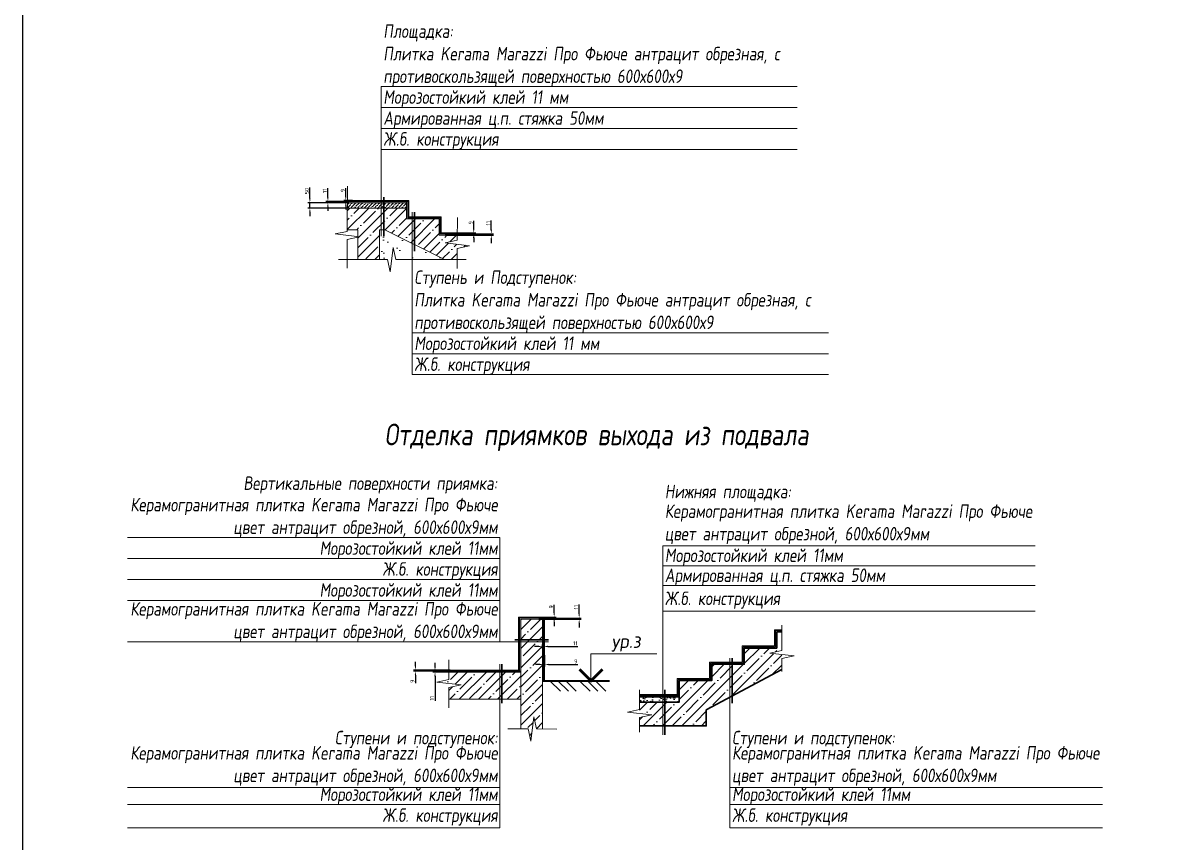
# Model space of a CAD drawing. Header units: millimetres. Extents: x -136099598 to 11807193, y 0 to 779331.
# Drawn here: x 668024 to 678561, y 361386 to 368961 of the extents above; entities that cross this region are included whole.
import ezdxf
from ezdxf.enums import TextEntityAlignment as Align

# ---------------------------------------------------------------- set-up
doc = ezdxf.new("R2010")
doc.units = ezdxf.units.MM
doc.header["$MEASUREMENT"] = 0
doc.layers.get('0').update_dxf_attribs({"color": 250, "lineweight": 9})
doc.layers.get('Defpoints').update_dxf_attribs({"color": 8})
for name, color, linetype, lineweight in [('_0', 250, 'Continuous', 9), ('_Штриховки', 250, 'Continuous', 13), ('АР.РД_Выноски', 174, 'Continuous', 9), ('АР_Отметки', 250, 'Continuous', 15), ('АР_Текст', 250, 'Continuous', 5), ('Стены разрез', 7, 'Continuous', 30), ('Штриховка', 7, 'Continuous', 5)]:
    doc.layers.add(name, color=color, linetype=linetype, lineweight=lineweight)
for name, color, linetype in [('PDF _PDF_KR_Opalubka', 7, 'Continuous'), ('АР_Конструкция пола', 10, 'Continuous'), ('АР_Перегородки кирпич штрих', 7, 'Continuous')]:
    doc.layers.add(name, color=color, linetype=linetype)
doc.styles.add('ROMAND', font='ROMAND', dxfattribs={"width": 0.85})
doc.styles.get("Standard").update_dxf_attribs({"font": 'isocpeur.ttf'})
doc.styles.add('Архитект', font='isocpeur.ttf', dxfattribs={"width": 0.8, "oblique": 8})
doc.styles.add('Архитектурный', font='isocpeur.ttf', dxfattribs={"oblique": 8})
doc.dimstyles.new('ISO-25', dxfattribs={"dimscale": 15, "dimtxt": 2.5, "dimasz": 2.5, "dimexe": 1.25, "dimexo": 0.625, "dimtad": 1, "dimtxsty": 'Standard', "dimcen": 2.5, "dimadec": 0, "dimazin": 0, "dimtfac": 1, "dimtmove": 0, "dimatfit": 3, "dimfxl": 1, "dimarcsym": 0})

# ---------------------------------------------------------------- blocks, each defined once
blk = doc.blocks.new('*D1828')
at = {"layer": 'Defpoints', "color": 0, "transparency": 16777216}
for p in [(672783, 363458), (672783, 363447), (673165, 363458, 0)]:
    blk.add_point(p, dxfattribs=at)
at = {"layer": 'АР_Конструкция пола', "color": 0, "lineweight": -2, "transparency": 16777216}
for p, q in [((673165, 363496, 0), (673165, 363582, 0)), ((672792, 363458, 0), (673184, 363458, 0)), ((672792, 363447, 0), (673184, 363447, 0)), ((673165, 363447, 0), (673165, 363458, 0)), ((673165, 363410, 0), (673165, 363372, 0))]:
    blk.add_line(p, q, dxfattribs=at)
at = {"layer": 'АР_Конструкция пола', "color": 0, "transparency": 16777216}
for points in [[(673159, 363496, 0), (673171, 363496, 0), (673165, 363458, 0)], [(673159, 363410, 0), (673171, 363410, 0), (673165, 363447, 0)]]:
    blk.add_solid(points, dxfattribs=at)
at = {"layer": 'АР_Конструкция пола', "color": 0, "lineweight": 13, "transparency": 16777216, "insert": (673137, 363558, 0), "char_height": 37.5, "attachment_point": 5, "rotation": 90}
blk.add_mtext('11', dxfattribs=at)
blk = doc.blocks.new('*D1829')
at = {"layer": 'Defpoints', "color": 0, "transparency": 16777216}
for p in [(672797, 363467), (672797, 363458), (672934, 363467, 0)]:
    blk.add_point(p, dxfattribs=at)
at = {"layer": 'АР_Конструкция пола', "color": 0, "lineweight": -2, "transparency": 16777216}
for p, q in [((672934, 363505, 0), (672934, 363580, 0)), ((672806, 363467, 0), (672953, 363467, 0)), ((672806, 363458, 0), (672953, 363458, 0)), ((672934, 363458, 0), (672934, 363467, 0)), ((672934, 363421, 0), (672934, 363383, 0))]:
    blk.add_line(p, q, dxfattribs=at)
at = {"layer": 'АР_Конструкция пола', "color": 0, "transparency": 16777216}
for points in [[(672928, 363505, 0), (672940, 363505, 0), (672934, 363467, 0)], [(672928, 363421, 0), (672940, 363421, 0), (672934, 363458, 0)]]:
    blk.add_solid(points, dxfattribs=at)
at = {"layer": 'АР_Конструкция пола', "color": 0, "lineweight": 13, "transparency": 16777216, "insert": (672906, 363561, 0), "char_height": 37.5, "attachment_point": 5, "rotation": 90}
blk.add_mtext('9', dxfattribs=at)
blk = doc.blocks.new('*D1830')
at = {"layer": 'Defpoints', "color": 0, "transparency": 16777216}
for p in [(672826, 363196, 0), (672826, 363168), (672837, 363168)]:
    blk.add_point(p, dxfattribs=at)
at = {"layer": 'АР_Конструкция пола', "color": 0, "lineweight": -2, "transparency": 16777216}
for p, q in [((672826, 363177, 0), (672826, 363214, 0)), ((672837, 363177, 0), (672837, 363214, 0)), ((672788, 363196, 0), (672751, 363196, 0)), ((672826, 363196, 0), (672837, 363196, 0)), ((672874, 363196, 0), (673154, 363196, 0))]:
    blk.add_line(p, q, dxfattribs=at)
at = {"layer": 'АР_Конструкция пола', "color": 0, "transparency": 16777216}
for points in [[(672788, 363202, 0), (672788, 363189, 0), (672826, 363196, 0)], [(672874, 363202, 0), (672874, 363189, 0), (672837, 363196, 0)]]:
    blk.add_solid(points, dxfattribs=at)
at = {"layer": 'АР_Конструкция пола', "color": 0, "lineweight": 13, "transparency": 16777216, "insert": (673129, 363224, 0), "char_height": 37.5, "attachment_point": 5}
blk.add_mtext('11', dxfattribs=at)
blk = doc.blocks.new('*D1831')
at = {"layer": 'Defpoints', "color": 0, "transparency": 16777216}
for p in [(672837, 363126), (672846, 363126), (672837, 363029, 0)]:
    blk.add_point(p, dxfattribs=at)
at = {"layer": 'АР_Конструкция пола', "color": 0, "lineweight": -2, "transparency": 16777216}
for p, q in [((672837, 363116, 0), (672837, 363010, 0)), ((672846, 363116, 0), (672846, 363010, 0)), ((672799, 363029, 0), (672762, 363029, 0)), ((672837, 363029, 0), (672846, 363029, 0)), ((672883, 363029, 0), (673153, 363029, 0))]:
    blk.add_line(p, q, dxfattribs=at)
at = {"layer": 'АР_Конструкция пола', "color": 0, "transparency": 16777216}
for points in [[(672799, 363035, 0), (672799, 363023, 0), (672837, 363029, 0)], [(672883, 363035, 0), (672883, 363023, 0), (672846, 363029, 0)]]:
    blk.add_solid(points, dxfattribs=at)
at = {"layer": 'АР_Конструкция пола', "color": 0, "lineweight": 13, "transparency": 16777216, "insert": (673134, 363057, 0), "char_height": 37.5, "attachment_point": 5}
blk.add_mtext('9', dxfattribs=at)
blk = doc.blocks.new('*D1832')
at = {"layer": 'Defpoints', "color": 0, "transparency": 16777216}
for p in [(671833, 362968, 0), (671974, 362968), (671974, 362957)]:
    blk.add_point(p, dxfattribs=at)
at = {"layer": 'АР_Конструкция пола', "color": 0, "lineweight": -2, "transparency": 16777216}
for p, q in [((671833, 363006, 0), (671833, 363043, 0)), ((671964, 362968, 0), (671814, 362968, 0)), ((671964, 362957, 0), (671814, 362957, 0)), ((671833, 362968, 0), (671833, 362957, 0)), ((671833, 362920, 0), (671833, 362692, 0))]:
    blk.add_line(p, q, dxfattribs=at)
at = {"layer": 'АР_Конструкция пола', "color": 0, "transparency": 16777216}
for points in [[(671827, 363006, 0), (671839, 363006, 0), (671833, 362968, 0)], [(671827, 362920, 0), (671839, 362920, 0), (671833, 362957, 0)]]:
    blk.add_solid(points, dxfattribs=at)
at = {"layer": 'АР_Конструкция пола', "color": 0, "lineweight": 13, "transparency": 16777216, "insert": (671805, 362717, 0), "char_height": 37.5, "attachment_point": 5, "rotation": 90}
blk.add_mtext('11', dxfattribs=at)
blk = doc.blocks.new('*D1833')
at = {"layer": 'Defpoints', "color": 0, "transparency": 16777216}
for p in [(671652, 362968, 0), (671983, 362977), (671983, 362968)]:
    blk.add_point(p, dxfattribs=at)
at = {"layer": 'АР_Конструкция пола', "color": 0, "lineweight": -2, "transparency": 16777216}
for p, q in [((671652, 363015, 0), (671652, 363052, 0)), ((671973, 362977, 0), (671633, 362977, 0)), ((671973, 362968, 0), (671633, 362968, 0)), ((671652, 362977, 0), (671652, 362968, 0)), ((671652, 362931, 0), (671652, 362856, 0))]:
    blk.add_line(p, q, dxfattribs=at)
at = {"layer": 'АР_Конструкция пола', "color": 0, "transparency": 16777216}
for points in [[(671646, 363015, 0), (671658, 363015, 0), (671652, 362977, 0)], [(671646, 362931, 0), (671658, 362931, 0), (671652, 362968, 0)]]:
    blk.add_solid(points, dxfattribs=at)
at = {"layer": 'АР_Конструкция пола', "color": 0, "lineweight": 13, "transparency": 16777216, "insert": (671624, 362874, 0), "char_height": 37.5, "attachment_point": 5, "rotation": 90}
blk.add_mtext('9', dxfattribs=at)
blk = doc.blocks.new('*D1834')
at = {"layer": 'Defpoints', "color": 0, "transparency": 16777216}
for p in [(670677, 367298), (671046, 367298), (671046, 367248)]:
    blk.add_point(p, dxfattribs=at)
at = {"layer": 'АР_Конструкция пола', "color": 0, "lineweight": -2, "transparency": 16777216}
for p, q in [((670677, 367336), (670677, 367437)), ((671037, 367298), (670658, 367298)), ((671037, 367248), (670658, 367248)), ((670677, 367248), (670677, 367298)), ((670677, 367211), (670677, 367173))]:
    blk.add_line(p, q, dxfattribs=at)
at = {"layer": 'АР_Конструкция пола', "color": 0, "transparency": 16777216}
for points in [[(670670, 367336), (670683, 367336), (670677, 367298)], [(670670, 367211), (670683, 367211), (670677, 367248)]]:
    blk.add_solid(points, dxfattribs=at)
at = {"layer": 'АР_Конструкция пола', "color": 0, "lineweight": 13, "transparency": 16777216, "insert": (670649, 367405), "char_height": 37.5, "attachment_point": 5, "rotation": 90}
blk.add_mtext('50', dxfattribs=at)
blk = doc.blocks.new('*D1835')
at = {"layer": 'Defpoints', "color": 0, "transparency": 16777216}
for p in [(670843, 367309), (671046, 367309), (671046, 367298)]:
    blk.add_point(p, dxfattribs=at)
at = {"layer": 'АР_Конструкция пола', "color": 0, "lineweight": -2, "transparency": 16777216}
for p, q in [((670843, 367347), (670843, 367433)), ((671037, 367309), (670824, 367309)), ((671037, 367298), (670824, 367298)), ((670843, 367298), (670843, 367309)), ((670843, 367261), (670843, 367223))]:
    blk.add_line(p, q, dxfattribs=at)
at = {"layer": 'АР_Конструкция пола', "color": 0, "transparency": 16777216}
for points in [[(670837, 367347), (670849, 367347), (670843, 367309)], [(670837, 367261), (670849, 367261), (670843, 367298)]]:
    blk.add_solid(points, dxfattribs=at)
at = {"layer": 'АР_Конструкция пола', "color": 0, "lineweight": 13, "transparency": 16777216, "insert": (670815, 367408), "char_height": 37.5, "attachment_point": 5, "rotation": 90}
blk.add_mtext('11', dxfattribs=at)
blk = doc.blocks.new('*D1836')
at = {"layer": 'Defpoints', "color": 0, "transparency": 16777216}
for p in [(671009, 367318), (671081, 367318), (671081, 367309)]:
    blk.add_point(p, dxfattribs=at)
at = {"layer": 'АР_Конструкция пола', "color": 0, "lineweight": -2, "transparency": 16777216}
for p, q in [((671009, 367356), (671009, 367431)), ((671072, 367318), (670990, 367318)), ((671072, 367309), (670990, 367309)), ((671009, 367309), (671009, 367318)), ((671009, 367272), (671009, 367234))]:
    blk.add_line(p, q, dxfattribs=at)
at = {"layer": 'АР_Конструкция пола', "color": 0, "transparency": 16777216}
for points in [[(671002, 367356), (671015, 367356), (671009, 367318)], [(671002, 367272), (671015, 367272), (671009, 367309)]]:
    blk.add_solid(points, dxfattribs=at)
at = {"layer": 'АР_Конструкция пола', "color": 0, "lineweight": 13, "transparency": 16777216, "insert": (670981, 367412), "char_height": 37.5, "attachment_point": 5, "rotation": 90}
blk.add_mtext('9', dxfattribs=at)
blk = doc.blocks.new('*D1800')
at = {"layer": 'Defpoints', "color": 0, "transparency": 16777216}
for p in [(671926, 367009), (672353, 367009), (671926, 366998)]:
    blk.add_point(p, dxfattribs=at)
at = {"layer": 'АР_Конструкция пола', "color": 0, "lineweight": -2, "transparency": 16777216}
for p, q in [((672353, 367047), (672353, 367133)), ((671936, 367009), (672372, 367009)), ((672353, 366998), (672353, 367009)), ((671936, 366998), (672372, 366998)), ((672353, 366961), (672353, 366923))]:
    blk.add_line(p, q, dxfattribs=at)
at = {"layer": 'АР_Конструкция пола', "color": 0, "transparency": 16777216}
for points in [[(672347, 367047), (672359, 367047), (672353, 367009)], [(672347, 366961), (672359, 366961), (672353, 366998)]]:
    blk.add_solid(points, dxfattribs=at)
at = {"layer": 'АР_Конструкция пола', "color": 0, "lineweight": 13, "transparency": 16777216, "insert": (672325, 367108), "char_height": 37.5, "attachment_point": 5, "rotation": 90}
blk.add_mtext('11', dxfattribs=at)
blk = doc.blocks.new('*D1801')
at = {"layer": 'Defpoints', "color": 0, "transparency": 16777216}
for p in [(671918, 367018), (671918, 367009), (672191, 367018)]:
    blk.add_point(p, dxfattribs=at)
at = {"layer": 'АР_Конструкция пола', "color": 0, "lineweight": -2, "transparency": 16777216}
for p, q in [((672191, 367056), (672191, 367131)), ((671927, 367018), (672209, 367018)), ((671927, 367009), (672209, 367009)), ((672191, 367009), (672191, 367018)), ((672191, 366972), (672191, 366934))]:
    blk.add_line(p, q, dxfattribs=at)
at = {"layer": 'АР_Конструкция пола', "color": 0, "transparency": 16777216}
for points in [[(672184, 367056), (672197, 367056), (672191, 367018)], [(672184, 366972), (672197, 366972), (672191, 367009)]]:
    blk.add_solid(points, dxfattribs=at)
at = {"layer": 'АР_Конструкция пола', "color": 0, "lineweight": 13, "transparency": 16777216, "insert": (672163, 367112), "char_height": 37.5, "attachment_point": 5, "rotation": 90}
blk.add_mtext('9', dxfattribs=at)
blk = doc.blocks.new('BL034')
at = {"color": 0, "linetype": 'ByBlock', "lineweight": 9}
blk.add_lwpolyline([(0, 0), (0, 500), (1216, 500)], dxfattribs=at)
at = {"color": 0, "linetype": 'ByBlock', "lineweight": 70, "const_width": 50}
blk.add_lwpolyline([(-212, 212), (0, 0), (212, 212)], dxfattribs=at)
at = {"linetype": 'ByBlock', "lineweight": 9, "style": 'ROMAND', "width": 0.85, "flags": 4}
blk.add_attdef('NN,NNN', text='', height=250, dxfattribs=at).set_placement((650, 700), align=Align.MIDDLE)

msp = doc.modelspace()

# ---------------------------------------------------------------- hatches: boundary and pattern name
at = {"lineweight": 13, "ltscale": 50, "transparency": 33554636}
h = msp.add_hatch(dxfattribs=at)
h.set_pattern_fill('ANSI35', color=256, scale=500)
h.set_pattern_definition([(45, (-464795.96, 271738.35), (-88.388348, 88.388348), []), (45, (-464707.57, 271738.35), (-88.388348, 88.388348), [156.25, -31.25, 0, -31.25])])
h.paths.add_polyline_path([(670909.822, 367008.446), (671120.404, 366984.289), (671120.404, 367048.017), (671022.464, 367048.017), (671022.411, 367033.045)])
h.paths.add_polyline_path([(671120.404, 366979.515), (671022.144, 366958.046), (671021.487, 366773.719), (671120.404, 366773.366)])
h.paths.add_polyline_path([(671470.405, 366772.12), (671920.535, 366771.705), (671367.912, 367048.017), (671320.404, 367048.017), (671320.404, 366772.654), (671395.406, 366772.387), (671420.005, 366659.799), (671445.806, 366884.708)])
h.paths.add_polyline_path([(672038.393, 366771.597), (672038.763, 366875.616), (672151.351, 366900.215), (671926.442, 366926.016), (672039.03, 366950.616), (672039.199, 366998.017), (671870.404, 366998.017), (671870.404, 367148.017), (671570.404, 367148.017), (671570.404, 367248.017), (671023.176, 367248.017), (671022.411, 367033.045), (670909.822, 367008.446), (671134.732, 366982.645), (671022.144, 366958.046), (671021.487, 366773.719), (671395.406, 366772.387), (671420.005, 366659.799), (671445.806, 366884.708), (671470.405, 366772.12)])
h = msp.add_hatch(dxfattribs=at)
h.set_pattern_fill('AR-SAND', color=256, scale=100)
h.set_pattern_definition([(37.5, (-470509.26, 270192.23), (-6.299336, 192.682377), [0, -152, 0, -170, 0, -162.5]), (7.5, (-470509.26, 270192.23), (176.97767, 282.214607), [0, -82, 0, -137, 0, -52.5]), (327.5, (-470632.26, 270192.23), (311.414186, 0.565905), [0, -50, 0, -180, 0, -235]), (317.5, (-470632.26, 270192.23), (300.61266, 87.767556), [0, -25, 0, -118, 0, -135])])
h.paths.add_polyline_path([(671320.404, 366772.654), (671395.406, 366772.387), (671420.005, 366659.799), (671445.806, 366884.708), (671470.405, 366772.12), (671920.535, 366771.705), (671367.912, 367048.017), (671320.404, 367048.017)])
h = msp.add_hatch(dxfattribs=at)
h.set_pattern_fill('ANSI35', color=256, scale=500)
h.set_pattern_definition([(45, (-60600.3, 291624.37), (-88.388348, 88.388348), []), (45, (-60511.91, 291624.37), (-88.388348, 88.388348), [156.25, -31.25, 0, -31.25])])
h.paths.add_polyline_path([(672625.644, 362432.816), (672694.695, 362432.57), (672719.295, 362319.981), (672745.096, 362544.891), (672769.695, 362432.303), (672825.644, 362432.103), (672825.644, 363447.374), (672625.644, 363447.374)])
h = msp.add_hatch(dxfattribs=at)
h.set_pattern_fill('ANSI35', color=256, scale=20)
h.set_pattern_definition([(45, (467674.59, 275098.86), (-89.80256, 89.80256), []), (45, (467764.4, 275098.86), (-89.80256, 89.80256), [158.75, -31.75, 0, -31.75])])
h.paths.add_polyline_path([(674339.749, 362608.965), (675036.829, 362982.289), (675036.829, 363120.34), (674925.176, 363133.148), (674990.27, 363147.631), (674990.27, 363180.294), (674690.27, 363180.293), (674690.27, 363030.293), (674390.27, 363030.293), (674390.27, 362880.293), (674090.27, 362880.292), (674090.27, 362680.294), (673721.69, 362680.294), (673721.69, 362575.947), (673834.947, 362562.955), (673721.69, 362538.515), (673721.69, 362460.539), (674339.749, 362460.761)])
at = {"layer": '_Штриховки', "ltscale": 100, "transparency": 33554687}
h = msp.add_hatch(dxfattribs=at)
h.set_pattern_fill('AR-CONC', color=256, scale=0.5)
h.set_pattern_definition([(50, (457199.526, 318005.76), (91.092334, -7.969543), [9.525, -104.775]), (355, (457199.53, 318005.76), (-17.62171, 95.528423), [7.62, -83.820292]), (100.451445, (457207.12, 318005.09), (73.470624, 87.558876), [8.095004, -89.045122]), (46.1842, (457199.53, 318031.16), (135.53952, -21.021164), [14.2875, -157.1625]), (96.63556, (457210.82, 318029.4), (118.70207, 123.71306), [12.14251, -133.5678]), (351.18415, (457199.53, 318031.16), (118.70207, 123.71306), [11.42998, -125.72987]), (21, (457212.226, 318024.81), (75.807196, -51.1326), [9.525, -104.775]), (326, (457212.23, 318024.81), (30.901014, 92.093983), [7.62, -83.82]), (71.451445, (457218.54, 318020.55), (106.70821, 40.961384), [8.095004, -89.04497]), (37.5, (457199.526, 318005.758), (1.5443016, 42.2775194), [0, -82.804, 0, -85.09, 0, -84.1375]), (7.5, (457199.526, 318005.758), (33.409831, 50.090287), [0, -48.514, 0, -80.899, 0, -32.0675]), (327.5, (457171.205, 318005.758), (67.7952976, -2.864372), [0, -31.75, 0, -99.06, 0, -131.445]), (317.5, (457158.505, 318005.76), (74.06459, 12.713246), [0, -41.275, 0, -65.786, 0, -93.345])])
h.paths.add_polyline_path([(673721.69, 362730.294), (673721.69, 362680.302), (674090.27, 362680.302), (674090.27, 362730.294)])
at = {"layer": 'АР_Конструкция пола', "lineweight": 13, "transparency": 33554636}
h = msp.add_hatch(dxfattribs=at)
h.set_pattern_fill('ANSI36', color=256, scale=7)
h.set_pattern_definition([(45, (469912.488, 210708.262), (11.7865862, 43.2174826), [55.5625, -11.1125, 0, -11.1125])])
h.paths.add_polyline_path([(671570.404, 367248.017), (671570.404, 367298.017), (671023.354, 367298.017), (671023.176, 367248.017)])
h = msp.add_hatch(dxfattribs=at)
h.set_pattern_fill('AR-CONC', color=256, scale=0.1)
h.set_pattern_definition([(50, (469912.488, 210708.262), (18.2184669, -1.59390855), [1.905, -20.955]), (355, (469912.488, 210708.262), (-3.5243421, 19.1056845), [1.524, -16.7640584]), (100.451445, (469914.006, 210708.13), (14.6941247, 17.5117752), [1.6190009, -17.8090245]), (46.1842, (469912.488, 210713.342), (27.107904, -4.2042328), [2.8575, -31.4325]), (96.635558, (469914.747, 210712.992), (23.7404134, 24.7426125), [2.4285023, -26.7135608]), (351.184151, (469912.488, 210713.342), (23.7404134, 24.7426125), [2.2859967, -25.1459732]), (21, (469915.028, 210712.072), (15.1614391, -10.2265198), [1.905, -20.955]), (326, (469915.028, 210712.072), (6.1802028, 18.4187966), [1.524, -16.764]), (71.451445, (469916.291, 210711.22), (21.3416419, 8.1922769), [1.6190009, -17.8089938]), (37.5, (469912.488, 210708.2625), (0.30886033, 8.45550389), [0, -16.5608, 0, -17.018, 0, -16.8275]), (7.5, (469912.488, 210708.2625), (6.68196625, 10.01805748), [0, -9.7028, 0, -16.1798, 0, -6.4135]), (327.5, (469906.8236, 210708.2625), (13.55905952, -0.5728744), [0, -6.35, 0, -19.812, 0, -26.289]), (317.5, (469904.284, 210708.262), (14.81291814, 2.5426491), [0, -8.255, 0, -13.1572, 0, -18.669])])
h.paths.add_polyline_path([(671570.404, 367298.017), (671570.404, 367309.017), (671023.393, 367309.017), (671023.354, 367298.017)])
h = msp.add_hatch(dxfattribs=at)
h.set_pattern_fill('ANSI31', color=256)
h.set_pattern_definition([(45, (469912.4878, 210708.2625), (-2.24506403, 2.24506403), [])])
h.paths.add_polyline_path([(671023.425, 367318.017), (671023.393, 367309.017), (671581.404, 367309.017), (671590.404, 367318.017)])
h = msp.add_hatch(dxfattribs=at)
h.set_pattern_fill('AR-CONC', color=256, scale=0.1)
h.set_pattern_definition([(50, (468147.507, 241190.637), (18.2184669, -1.5939086), [1.905, -20.955]), (355, (468147.507, 241190.637), (-3.5243421, 19.1056845), [1.524, -16.7640584]), (100.451445, (468149.025, 241190.504), (14.6941247, 17.5117752), [1.6190009, -17.8090245]), (46.1842, (468147.507, 241195.717), (27.107904, -4.2042328), [2.8575, -31.4325]), (96.635558, (468149.766, 241195.367), (23.7404134, 24.7426125), [2.4285023, -26.7135608]), (351.184151, (468147.507, 241195.717), (23.7404134, 24.7426125), [2.2859967, -25.1459732]), (21, (468150.047, 241194.447), (15.1614391, -10.2265198), [1.905, -20.955]), (326, (468150.047, 241194.447), (6.1802028, 18.4187966), [1.524, -16.764]), (71.451445, (468151.31, 241193.595), (21.3416419, 8.1922769), [1.6190009, -17.8089938]), (37.5, (468147.5066, 241190.637), (0.30886033, 8.45550389), [0, -16.5608, 0, -17.018, 0, -16.8275]), (7.5, (468147.507, 241190.637), (6.68196625, 10.01805748), [0, -9.7028, 0, -16.1798, 0, -6.4135]), (327.5, (468141.8424, 241190.637), (13.55905952, -0.5728744), [0, -6.35, 0, -19.812, 0, -26.289]), (317.5, (468139.302, 241190.637), (14.81291814, 2.5426491), [0, -8.255, 0, -13.1572, 0, -18.669])])
h.paths.add_polyline_path([(671570.404, 367148.017), (671870.404, 367148.017), (671870.404, 366998.017), (672039.199, 366998.017), (672039.238, 367009.017), (671881.404, 367009.017), (671881.404, 367159.017), (671581.404, 367159.017), (671581.404, 367309.017), (671570.404, 367309.017)])
h = msp.add_hatch(dxfattribs=at)
h.set_pattern_fill('ANSI31', color=256, angle=90)
h.set_pattern_definition([(135, (468147.5066, 241190.637), (-2.24506403, -2.24506403), [])])
h.paths.add_polyline_path([(671581.404, 367159.017), (671881.404, 367159.017), (671881.404, 367009.017), (672039.238, 367009.017), (672039.27, 367018.017), (671890.404, 367018.017), (671890.404, 367168.017), (671590.404, 367168.017), (671590.404, 367318.017), (671581.404, 367309.017)])
h = msp.add_hatch(dxfattribs=at)
h.set_pattern_fill('ANSI31', color=256)
h.set_pattern_definition([(45, (469282.446, 192113.002), (-2.24506403, 2.24506403), [])])
h.paths.add_polyline_path([(672614.644, 362968.23), (672614.644, 363458.374), (672836.644, 363458.374), (672836.644, 362877.23), (672845.644, 362877.23), (672845.644, 363467.374), (672605.644, 363467.374), (672605.644, 362968.23)])
h = msp.add_hatch(dxfattribs=at)
h.set_pattern_fill('AR-CONC', color=256, scale=0.1)
h.set_pattern_definition([(50, (469282.446, 192585.335), (18.2184669, -1.59390855), [1.905, -20.955]), (355, (469282.446, 192585.335), (-3.5243421, 19.1056845), [1.524, -16.7640584]), (100.451445, (469283.964, 192585.202), (14.6941247, 17.5117752), [1.6190009, -17.8090245]), (46.1842, (469282.446, 192590.415), (27.107904, -4.2042328), [2.8575, -31.4325]), (96.635558, (469284.705, 192590.064), (23.7404134, 24.7426125), [2.4285023, -26.7135608]), (351.184151, (469282.446, 192590.415), (23.7404134, 24.7426125), [2.2859967, -25.1459732]), (21, (469284.986, 192589.145), (15.1614391, -10.2265198), [1.905, -20.955]), (326, (469284.986, 192589.145), (6.1802028, 18.4187966), [1.524, -16.764]), (71.451445, (469286.25, 192588.293), (21.3416419, 8.1922769), [1.6190009, -17.8089938]), (37.5, (469282.446, 192585.335), (0.30886033, 8.45550389), [0, -16.5608, 0, -17.018, 0, -16.8275]), (7.5, (469282.446, 192585.335), (6.68196625, 10.01805748), [0, -9.7028, 0, -16.1798, 0, -6.4135]), (327.5, (469276.7817, 192585.335), (13.55905952, -0.5728744), [0, -6.35, 0, -19.812, 0, -26.289]), (317.5, (469274.242, 192585.335), (14.81291814, 2.5426491), [0, -8.255, 0, -13.1572, 0, -18.669])])
h.paths.add_polyline_path([(672825.644, 362877.23), (672836.644, 362877.23), (672836.644, 363458.374), (672614.644, 363458.374), (672614.644, 362957.23), (672625.644, 362957.23), (672625.644, 363447.374), (672825.644, 363447.374)])
h = msp.add_hatch(dxfattribs=at)
h.set_pattern_fill('ANSI31', color=256)
h.set_pattern_definition([(45, (451248.1044, 228628.4417), (-2.24506403, 2.24506403), [])])
h.paths.add_polyline_path([(671960.625, 362977.23), (671960.625, 362968.23), (672605.644, 362968.23), (672605.644, 362977.23)])
h = msp.add_hatch(dxfattribs=at)
h.set_pattern_fill('AR-CONC', color=256, scale=0.1)
h.set_pattern_definition([(50, (451248.104, 228628.442), (18.2184669, -1.59390855), [1.905, -20.955]), (355, (451248.104, 228628.442), (-3.5243421, 19.1056845), [1.524, -16.7640584]), (100.451445, (451249.623, 228628.309), (14.6941247, 17.5117752), [1.6190009, -17.8090245]), (46.1842, (451248.104, 228633.522), (27.107904, -4.2042328), [2.8575, -31.4325]), (96.635558, (451250.363, 228633.171), (23.7404134, 24.7426125), [2.4285023, -26.7135608]), (351.184151, (451248.104, 228633.522), (23.7404134, 24.7426125), [2.2859967, -25.1459732]), (21, (451250.644, 228632.252), (15.1614391, -10.2265198), [1.905, -20.955]), (326, (451250.644, 228632.252), (6.1802028, 18.4187966), [1.524, -16.764]), (71.451445, (451251.908, 228631.4), (21.3416419, 8.1922769), [1.6190009, -17.8089938]), (37.5, (451248.1044, 228628.442), (0.30886033, 8.45550389), [0, -16.5608, 0, -17.018, 0, -16.8275]), (7.5, (451248.104, 228628.442), (6.68196625, 10.01805748), [0, -9.7028, 0, -16.1798, 0, -6.4135]), (327.5, (451242.44, 228628.442), (13.55905952, -0.5728744), [0, -6.35, 0, -19.812, 0, -26.289]), (317.5, (451239.9, 228628.442), (14.81291814, 2.5426491), [0, -8.255, 0, -13.1572, 0, -18.669])])
h.paths.add_polyline_path([(671960.625, 362968.23), (671960.625, 362957.23), (672625.644, 362957.23), (672625.644, 362968.23)])
at = {"layer": 'Штриховка', "ltscale": 50}
h = msp.add_hatch(dxfattribs=at)
h.set_pattern_fill('ANSI35', color=256, scale=500)
h.set_pattern_definition([(45, (-504142.68, 303028.71), (-88.388348, 88.388348), []), (45, (-504054.29, 303028.71), (-88.388348, 88.388348), [156.25, -31.25, 0, -31.25])])
h.paths.add_polyline_path([(671960.625, 362814.64), (671960.625, 362707.23), (672625.644, 362707.23), (672625.644, 362957.23), (671960.625, 362957.23), (671960.625, 362889.723), (671848.972, 362864.88), (672073.881, 362839.079)])

# ---------------------------------------------------------------- linework, layer by layer
at = {"color": 251, "lineweight": 13, "true_color": 0x636466}
for points in [[(671023.9, 367451.193), (671022.411, 367033.045), (670909.822, 367008.446), (671134.732, 366982.645), (671022.144, 366958.046), (671021.198, 366692.565)], [(672039.775, 367159.69), (672039.03, 366950.616), (671926.442, 366926.016), (672151.351, 366900.215), (672038.763, 366875.616), (672038.104, 366690.443)], [(672119.547, 366771.597), (671470.405, 366772.12), (671445.806, 366884.708), (671420.005, 366659.799), (671395.406, 366772.387), (670940.334, 366774.008)], [(671960.625, 363071.78), (671960.625, 362889.723), (671848.972, 362864.88), (672073.881, 362839.079), (671960.625, 362814.64), (671960.625, 362626.839)], [(672957.336, 362431.635), (672769.695, 362432.303), (672745.096, 362544.891), (672719.295, 362319.981), (672694.695, 362432.57), (672507.055, 362433.238)]]:
    msp.add_lwpolyline(points, dxfattribs=at)
at = {"lineweight": 13}
for points in [[(672039.199, 366998.017), (671870.404, 366998.017), (671870.404, 367148.017), (671570.404, 367148.017), (671570.404, 367248.017), (671023.176, 367248.017)], [(671320.404, 367048.017), (671367.912, 367048.017), (671920.535, 366771.705)], [(671320.404, 366772.654), (671320.404, 367048.017)], [(672625.644, 362432.816), (672625.644, 363447.374), (672825.644, 363447.374), (672825.644, 362432.103)], [(672625.644, 362957.23), (671960.625, 362957.23)], [(672625.644, 362707.23), (671960.625, 362707.23)]]:
    msp.add_lwpolyline(points, dxfattribs=at)
at = {"lineweight": 13, "ltscale": 50, "transparency": 33554636}
msp.add_lwpolyline([(671022.464, 367048.017), (671120.404, 367048.017), (671120.404, 366773.366)], dxfattribs=at)
at = {"color": 251, "lineweight": 13, "true_color": 0x636466}
for points, elevation in [([(675036.829, 363391.242), (675036.829, 363157.99), (674925.176, 363133.148), (675150.086, 363107.347), (675036.829, 363082.907), (675036.829, 362962.419)], 0), ([(673721.69, 362795.656), (673721.69, 362613.598), (673610.037, 362588.756), (673834.947, 362562.955), (673721.69, 362538.515), (673721.69, 362401.898)], 1.137)]:
    msp.add_lwpolyline(points, dxfattribs=dict(at, elevation=elevation))
at = {"layer": '_0', "lineweight": 0, "ltscale": 25}
for p, q in [((674070.27, 362750.294, 0), (673721.69, 362750.295, 1.085)), ((674070.27, 362741.294, 0), (673721.69, 362741.295, 1.085)), ((674070.27, 362741.294, 0), (674079.27, 362741.294, 0))]:
    msp.add_line(p, q, dxfattribs=at)
at = {"layer": '_0', "lineweight": 0, "ltscale": 25, "elevation": 0}
for points in [[(674070.27, 362741.294), (674070.27, 362741.294), (674070.27, 362900.292), (674370.27, 362900.293), (674370.27, 363050.293), (674670.27, 363050.293), (674670.27, 363200.293), (674970.27, 363200.294), (674970.269, 363350.294), (675036.829, 363350.294)], [(674079.27, 362730.294), (674079.27, 362891.292), (674379.27, 362891.293), (674379.27, 363041.293), (674679.27, 363041.293), (674679.27, 363191.293), (674979.27, 363191.294), (674979.269, 363341.294), (675036.829, 363341.294)]]:
    msp.add_lwpolyline(points, dxfattribs=at)
at = {"layer": 'Defpoints'}
msp.add_lwpolyline([(668024.233, 380193.616), (679061.561, 380193.616), (679061.561, 355761.176), (668024.233, 355761.176)], close=True, dxfattribs=at)
at = {"layer": 'PDF _PDF_KR_Opalubka', "lineweight": 35}
msp.add_lwpolyline([(672825.644, 362877.23), (673446.596, 362877.23)], dxfattribs=at)
at = {"layer": 'АР.РД_Выноски', "ltscale": 50}
for points in [[(671335.442, 368370.933), (671335.442, 366989.428)], [(671335.442, 368370.933), (675180.698, 368370.933)], [(671335.442, 368177.394), (675180.698, 368177.394)], [(671335.442, 367983.856), (675180.698, 367983.856)], [(671335.442, 367790.318), (675180.698, 367790.318)], [(671621.95, 366095.485), (671621.95, 367209.892)], [(671621.95, 366170.814), (671621.95, 365708.409), (675467.206, 365708.409)], [(671621.95, 366095.485), (675467.206, 366095.485)], [(671621.95, 365901.947), (675467.206, 365901.947)], [(672431.874, 364201.641), (668990.482, 364201.641)], [(672431.874, 363814.564), (672431.874, 364201.641)], [(672431.874, 364008.103), (668990.482, 364008.103)], [(672431.874, 363814.564), (668990.482, 363814.564)], [(672431.874, 363814.564), (672431.874, 363238.321)], [(672431.874, 363621.026), (668990.482, 363621.026)], [(672431.874, 363238.321), (668990.482, 363238.321)], [(672431.874, 363238.321), (672882.042, 363238.321)], [(672431.874, 361517.552), (672431.874, 363032.433)], [(674557.668, 361517.552), (674557.668, 363087.598)], [(672431.874, 361891.606), (668990.482, 361891.606)], [(674557.668, 361891.606), (677999.061, 361891.606)], [(672431.874, 361732.826), (668990.482, 361732.826)], [(674557.668, 361732.826), (677999.061, 361732.826)], [(672431.874, 361517.552), (668990.482, 361517.552)], [(674557.668, 361517.552), (677999.061, 361517.552)]]:
    msp.add_lwpolyline(points, dxfattribs=at)
at = {"layer": 'АР.РД_Выноски', "linetype": 'ByBlock', "lineweight": 30, "elevation": 0}
for points in [[(671359.625, 367350.358), (671359.625, 366989.428)], [(673956.171, 362794.22), (673956.171, 362377.391)]]:
    msp.add_lwpolyline(points, dxfattribs=at)
at = {"layer": 'АР.РД_Выноски', "linetype": 'ByBlock', "lineweight": 30}
for points in [[(671644.367, 367209.892), (671644.367, 366848.962)], [(672882.042, 363257.473), (672569.868, 363257.473)], [(672451.491, 363032.433), (672451.491, 362670.769)], [(674577.285, 363087.598), (674577.285, 362670.769)]]:
    msp.add_lwpolyline(points, dxfattribs=at)
at = {"layer": 'АР.РД_Выноски', "ltscale": 50, "elevation": 0}
for points in [[(673936.554, 364125.76), (673936.554, 362377.391)], [(673936.554, 364125.76), (677377.947, 364125.76)], [(673936.554, 363941.566), (677377.947, 363941.566)], [(673936.554, 363757.372), (677377.947, 363757.372)], [(673936.554, 363521.887), (677377.947, 363521.887)]]:
    msp.add_lwpolyline(points, dxfattribs=at)
at = {"layer": 'АР_Конструкция пола', "lineweight": 13}
for points in [[(671023.176, 367248.017), (671570.404, 367248.017), (671570.404, 367298.017), (671023.354, 367298.017)], [(671023.354, 367298.017), (671570.404, 367298.017), (671570.404, 367309.017), (671023.393, 367309.017)], [(671023.393, 367309.017), (671581.404, 367309.017), (671590.404, 367318.017), (671023.425, 367318.017)], [(672039.238, 367009.017), (671881.404, 367009.017), (671881.404, 367159.017), (671581.404, 367159.017), (671581.404, 367309.017), (671570.404, 367309.017), (671570.404, 367148.017), (671870.404, 367148.017), (671870.404, 366998.017), (672039.199, 366998.017)], [(671581.404, 367309.017), (671590.404, 367318.017)], [(672039.238, 367009.017), (671881.404, 367009.017), (671881.404, 367159.017), (671581.404, 367159.017), (671581.404, 367309.017), (671590.404, 367318.017), (671590.404, 367168.017), (671890.404, 367168.017), (671890.404, 367018.017), (672039.27, 367018.017)], [(671960.625, 362968.23), (672605.644, 362968.23), (672605.644, 362977.23), (671960.625, 362977.23)], [(671960.625, 362968.23), (672625.644, 362968.23), (672625.644, 362957.23), (671960.625, 362957.23)]]:
    msp.add_lwpolyline(points, dxfattribs=at)
for points in [[(672614.644, 362968.23), (672614.644, 363458.374), (672836.644, 363458.374), (672836.644, 362877.23), (672845.644, 362877.23), (672845.644, 363467.374), (672605.644, 363467.374), (672605.644, 362968.23)], [(672825.644, 362877.23), (672836.644, 362877.23), (672836.644, 363458.374), (672614.644, 363458.374), (672614.644, 362957.23), (672625.644, 362957.23), (672625.644, 363447.374), (672825.644, 363447.374)]]:
    msp.add_lwpolyline(points, close=True, dxfattribs=at)
at = {"layer": 'АР_Отметки'}
msp.add_line((674016.567, 362750.293, 0), (673721.69, 362750.293, 0), dxfattribs=at)
at = {"layer": 'АР_Перегородки кирпич штрих', "color": 250, "lineweight": 13, "ltscale": 100, "transparency": 33554559}
for p, q in [((672894.336, 362877.552), (672991.305, 362782.531)), ((672967.856, 362877.552), (673064.825, 362782.531)), ((673041.375, 362877.552), (673138.344, 362782.531)), ((673168.394, 362877.552), (673265.363, 362782.531)), ((673241.914, 362877.552), (673338.883, 362782.531)), ((673315.433, 362877.552), (673412.402, 362782.531))]:
    msp.add_line(p, q, dxfattribs=at)
at = {"layer": 'Стены разрез', "lineweight": 30, "ltscale": 50}
for p, q in [((675036.829, 362982.289, 728.554), (674339.749, 362608.965, 959.218)), ((674090.27, 362730.294, 0), (673721.69, 362730.295, 1.137))]:
    msp.add_line(p, q, dxfattribs=at)
for points, elevation in [([(673721.69, 362680.294), (674090.27, 362680.294), (674090.27, 362880.292), (674390.27, 362880.293), (674390.27, 363030.293), (674690.27, 363030.293), (674690.27, 363180.293), (674990.27, 363180.294), (674990.269, 363330.294), (675036.829, 363330.294)], 0), ([(675036.829, 362982.289), (674339.749, 362608.965), (674339.749, 362460.761), (673721.69, 362460.539)], 959.218)]:
    msp.add_lwpolyline(points, dxfattribs=dict(at, elevation=elevation))

# ---------------------------------------------------------------- block references
at = {"layer": 'АР_Отметки'}
ref = msp.add_blockref('BL034', (673274.117, 362877.23), dxfattribs=dict(at, xscale=0.5, yscale=0.5, zscale=0.5))
ref.add_attrib('NN,NNN', 'ур.з', dxfattribs={"layer": '0', "color": 0, "linetype": 'ByBlock', "height": 125, "style": 'Архитектурный', "oblique": 8, "flags": 4}).set_placement((673599.117, 363227.23), align=Align.MIDDLE)

# ---------------------------------------------------------------- texts
at = {"layer": 'АР.РД_Выноски', "ltscale": 50, "char_height": 125, "style": 'Архитект'}
for s, width, heights, insert, attachment_point in [('Площадка:\\PПлитка Kerama Marazzi Про Фьюче антрацит обрезная, с противоскользящей поверхностью 600х600х9', 3825.25654, [0], (671355.442, 368370.933), 7), ('Морозостойкий клей 11 мм', 3153.37045, [0], (671355.442, 368177.394), 7), ('Армированная ц.п. стяжка 50мм', 3153.37045, [0], (671355.442, 367983.856), 7), ('Ж.б. конструкция ', 3153.37045, [0], (671355.442, 367790.318), 7), ('Ступень и Подступенок:\\PПлитка Kerama Marazzi Про Фьюче антрацит обрезная, с противоскользящей поверхностью 600х600х9', 3825.25654, [0], (671641.95, 366095.485), 7), ('Морозостойкий клей 11 мм', 3153.37045, [0], (671641.95, 365901.947), 7), ('Ж.б. конструкция ', 3153.37045, [0], (671641.95, 365708.409), 7), ('Вертикальные поверхности приямка:', 3153.37045, [507.322], (672408.283, 364608.581), 9), ('Нижняя площадка:', 3153.37045, [0], (673956.554, 364531.393, 0), 7), ('Керамогранитная плитка Kerama Marazzi Про Фьюче цвет антрацит обрезной, 600х600х9мм  ', 3640.09039, [0], (672411.874, 364201.641), 9), ('Керамогранитная плитка Kerama Marazzi Про Фьюче цвет антрацит обрезной, 600х600х9мм  ', 3640.09039, [0], (673956.554, 364508.465, 0), 1), ('\\pxt23;Морозостойкий клей 11мм', 3153.37045, [0], (672411.874, 364008.103), 9), ('\\pxt23;Морозостойкий клей 11мм', 3153.37045, [0], (673956.554, 364100.346, 0), 1), ('Ж.б. конструкция ', 3153.37045, [0], (672411.874, 363814.564), 9), ('\\pxt23;Армированная ц.п. стяжка 50мм', 3153.37045, [0], (673956.554, 363916.152, 0), 1), ('\\pxt23;Морозостойкий клей 11мм', 3153.37045, [0], (672411.874, 363621.026), 9), ('Ж.б. конструкция ', 3153.37045, [0], (673956.554, 363702.402, 0), 1), ('Керамогранитная плитка Kerama Marazzi Про Фьюче цвет антрацит обрезной, 600х600х9мм  ', 3640.09039, [0], (672411.874, 363238.321), 9), ('Ступени и подступенок:', 3153.37045, [0], (672411.874, 362255.854), 9), ('Ступени и подступенок:', 3153.37045, [0], (674577.668, 362255.854), 7), ('Керамогранитная плитка Kerama Marazzi Про Фьюче цвет антрацит обрезной, 600х600х9мм  ', 3640.09039, [0], (672411.874, 362274.311), 3), ('Керамогранитная плитка Kerama Marazzi Про Фьюче цвет антрацит обрезной, 600х600х9мм  ', 3640.09039, [0], (674577.668, 362274.311), 1), ('\\pxt23;Морозостойкий клей 11мм', 3153.37045, [0], (672411.874, 361891.606), 3), ('\\pxt23;Морозостойкий клей 11мм', 3153.37045, [0], (674577.668, 361891.606), 1), ('Ж.б. конструкция ', 3153.37045, [0], (672411.874, 361698.068), 3), ('Ж.б. конструкция ', 3153.37045, [0], (674577.668, 361698.068), 1)]:
    msp.add_mtext_dynamic_manual_height_columns(s, width=width, gutter_width=12.5, heights=heights, dxfattribs=dict(at, insert=insert, attachment_point=attachment_point))
at = {"layer": 'АР_Текст', "lineweight": 13, "style": 'Архитект', "oblique": 8, "width": 0.8}
msp.add_text('Отделка приямков выхода из подвала ', height=200, dxfattribs=at).set_placement((673376.954, 365154.813), align=Align.MIDDLE_CENTER)

# ---------------------------------------------------------------- dimensions: what is measured, and where the dimension line sits
at = {"layer": 'АР_Конструкция пола', "lineweight": 13}
dim = msp.add_linear_dim(base=(670676.736, 367298.017), p1=(671046.342, 367248.017), p2=(671046.342, 367298.017), angle=90, dimstyle='ISO-25', dxfattribs=at)
dim.commit()
dim.dimension.update_dxf_attribs({"geometry": '*D1834', "text_midpoint": (670648.611, 367404.892)})
for base, p1, p2, text, picture, middle in [((670843.058, 367309.017), (671046.342, 367298.017), (671046.342, 367309.017), '11', '*D1835', (670814.933, 367408.392)), ((671008.716, 367318.017), (671081.403, 367309.017), (671081.403, 367318.017), '9', '*D1836', (670980.591, 367411.767)), ((672190.637, 367018.017), (671918.091, 367009.017), (671918.091, 367018.017), '9', '*D1801', (672162.512, 367111.767)), ((672353.012, 367009.017), (671926.423, 366998.017), (671926.423, 367009.017), '11', '*D1800', (672324.887, 367108.392)), ((673165.17, 363458.374, 0), (672782.516, 363447.374), (672782.516, 363458.374), '11', '*D1828', (673137.045, 363557.749, 0)), ((672934.204, 363467.374, 0), (672796.997, 363458.374), (672796.997, 363467.374), '9', '*D1829', (672906.079, 363561.124, 0)), ((671652.177, 362968.23, 0), (671982.588, 362977.23), (671982.588, 362968.23), '9', '*D1833', (671624.052, 362874.48, 0))]:
    dim = msp.add_linear_dim(base=base, p1=p1, p2=p2, angle=90, text=text, dimstyle='ISO-25', dxfattribs=at)
    dim.commit()
    dim.dimension.update_dxf_attribs({"geometry": picture, "text_midpoint": middle})
for base, p1, p2, text, picture, middle in [((672825.644, 363195.576, 0), (672836.644, 363167.802), (672825.644, 363167.802), '11', '*D1830', (673129.344, 363195.576, 0)), ((672836.644, 363029.096, 0), (672845.644, 363125.557), (672836.644, 363125.557), '9', '*D1831', (673134.272, 363029.096, 0))]:
    dim = msp.add_linear_dim(base=base, p1=p1, p2=p2, text=text, dimstyle='ISO-25', dxfattribs=at)
    dim.commit()
    dim.dimension.update_dxf_attribs({"geometry": picture, "text_midpoint": middle, "dimtype": 160})
dim = msp.add_linear_dim(base=(671833.035, 362968.23, 0), p1=(671973.649, 362957.23), p2=(671973.649, 362968.23), angle=90, text='11', dimstyle='ISO-25', dxfattribs=at)
dim.commit()
dim.dimension.update_dxf_attribs({"geometry": '*D1832', "text_midpoint": (671833.035, 362716.603, 0), "dimtype": 160})

doc.saveas('drawing.dxf')
